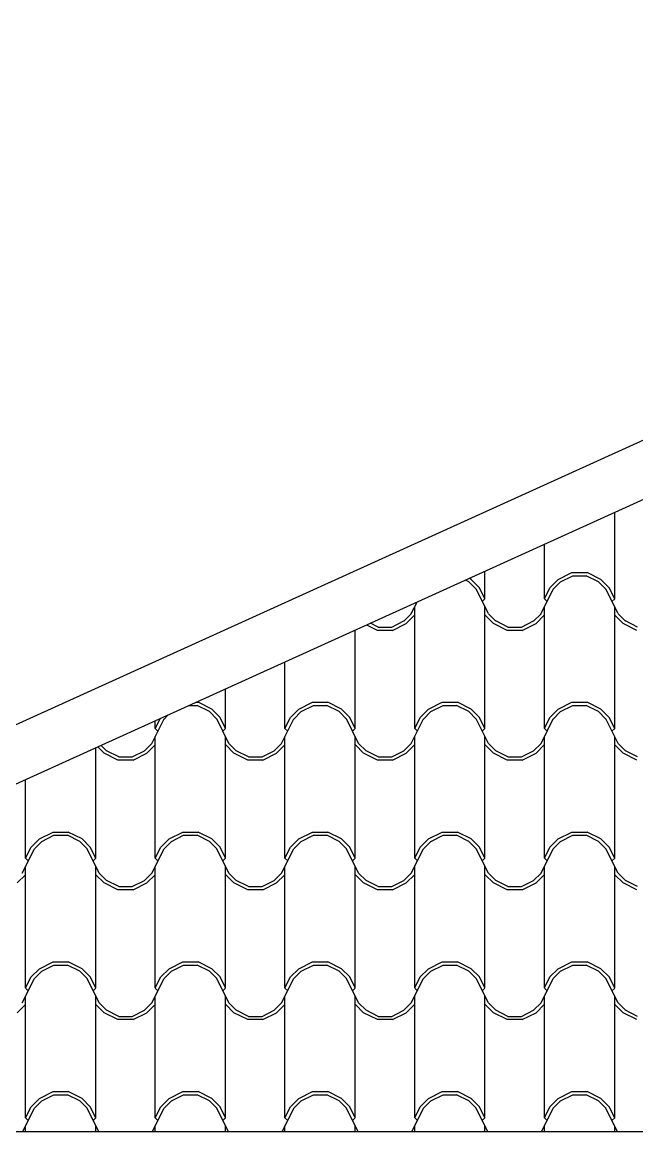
# Model space of a CAD drawing. Extents: x -14.8 to 35.6, y 44.5 to 81.2.
# Drawn here: x 27.682 to 28.819, y 50.193 to 52.245 of the extents above; entities that cross this region are included whole.
import ezdxf

# ---------------------------------------------------------------- set-up
doc = ezdxf.new("R2010")
doc.units = 0
doc.header["$MEASUREMENT"] = 0
doc.layers.add('NUEVO', color=1, linetype='CONTINUOUS')
doc.layers.add('RELLENO', color=7, linetype='CONTINUOUS')

msp = doc.modelspace()

# ---------------------------------------------------------------- linework, layer by layer
at = {"layer": 'NUEVO'}
for p, q in [((30.5359, 52.2452), (26.2112, 50.284)), ((30.5359, 52.1354), (26.2525, 50.1929)), ((34.8192, 50.1929), (26.2525, 50.1929)), ((33.6125, 50.1929), (26.2525, 50.1929))]:
    msp.add_line(p, q, dxfattribs=at)
at = {"layer": 'RELLENO', "color": 1}
for p, q in [((28.7781, 51.1789), (28.7781, 51.3383)), ((28.6481, 51.1789), (28.6481, 51.2793)), ((28.5381, 51.1789), (28.5381, 51.2294)), ((28.6736, 51.2146), (28.6991, 51.2273)), ((28.6991, 51.2273), (28.7272, 51.2273)), ((28.7526, 51.2146), (28.7272, 51.2273)), ((28.5082, 51.2101), (28.5021, 51.2131)), ((28.5218, 51.1964), (28.5082, 51.21)), ((28.5126, 51.2146), (28.5092, 51.2163)), ((28.5279, 51.1993), (28.5126, 51.2145)), ((28.6584, 51.1993), (28.6736, 51.2145)), ((28.6644, 51.1964), (28.678, 51.21)), ((28.678, 51.2101), (28.7006, 51.2214)), ((28.7006, 51.2213), (28.7256, 51.2213)), ((28.7482, 51.2101), (28.7256, 51.2214)), ((28.7618, 51.1964), (28.7482, 51.21)), ((28.7679, 51.1993), (28.7526, 51.2145)), ((28.5444, 51.1513), (28.5218, 51.1965)), ((28.5444, 51.1513), (28.5218, 51.1965)), ((28.5381, 51.1789), (28.5279, 51.1993)), ((28.5381, 51.1789), (28.5279, 51.1993)), ((28.6418, 51.1513), (28.6644, 51.1965)), ((28.6418, 51.1513), (28.6644, 51.1965)), ((28.6481, 51.1789), (28.6583, 51.1993)), ((28.6481, 51.1789), (28.6583, 51.1993)), ((28.7844, 51.1513), (28.7618, 51.1965)), ((28.7844, 51.1513), (28.7618, 51.1965)), ((28.7781, 51.1789), (28.7679, 51.1993)), ((28.7781, 51.1789), (28.7679, 51.1993)), ((28.4018, 51.1513), (28.4124, 51.1724)), ((28.4018, 51.1513), (28.4124, 51.1724)), ((28.5331, 51.1738), (28.5381, 51.1788)), ((28.6531, 51.1738), (28.6481, 51.1788)), ((28.7731, 51.1738), (28.7781, 51.1788)), ((28.3882, 51.1376), (28.4018, 51.1512)), ((28.3926, 51.1331), (28.4079, 51.1484)), ((28.4081, 50.9389), (28.4081, 51.1639)), ((28.5381, 50.9389), (28.5381, 51.1639)), ((28.5536, 51.1331), (28.5384, 51.1484)), ((28.558, 51.1376), (28.5444, 51.1512)), ((28.6282, 51.1376), (28.6418, 51.1512)), ((28.6326, 51.1331), (28.6479, 51.1484)), ((28.6481, 50.9389), (28.6481, 51.1639)), ((28.7781, 50.9389), (28.7781, 51.1639)), ((28.7936, 51.1331), (28.7784, 51.1484)), ((28.798, 51.1376), (28.7844, 51.1512)), ((28.3391, 51.1204), (28.3194, 51.1302)), ((28.3406, 51.1264), (28.3265, 51.1334)), ((28.3406, 51.1264), (28.3656, 51.1264)), ((28.3656, 51.1264), (28.3882, 51.1377)), ((28.3672, 51.1204), (28.3926, 51.1331)), ((28.5791, 51.1204), (28.5536, 51.1331)), ((28.5806, 51.1264), (28.558, 51.1377)), ((28.5806, 51.1264), (28.6056, 51.1264)), ((28.6056, 51.1264), (28.6282, 51.1377)), ((28.6072, 51.1204), (28.6326, 51.1331)), ((28.8191, 51.1204), (28.7936, 51.1331)), ((28.8206, 51.1264), (28.798, 51.1377)), ((28.2981, 50.9389), (28.2981, 51.1206)), ((28.3672, 51.1204), (28.3391, 51.1204)), ((28.6072, 51.1204), (28.5791, 51.1204)), ((28.1681, 50.9389), (28.1681, 51.0616)), ((28.0581, 50.9389), (28.0581, 51.0117)), ((27.9911, 50.9813), (28.0056, 50.9813)), ((28.0042, 50.9873), (28.0072, 50.9873)), ((28.0282, 50.9701), (28.0056, 50.9814)), ((28.0326, 50.9746), (28.0072, 50.9873)), ((28.1936, 50.9746), (28.2191, 50.9873)), ((28.198, 50.9701), (28.2206, 50.9814)), ((28.2191, 50.9873), (28.2472, 50.9873)), ((28.2206, 50.9813), (28.2456, 50.9813)), ((28.2682, 50.9701), (28.2456, 50.9814)), ((28.2726, 50.9746), (28.2472, 50.9873)), ((28.4336, 50.9746), (28.4591, 50.9873)), ((28.438, 50.9701), (28.4606, 50.9814)), ((28.4591, 50.9873), (28.4872, 50.9873)), ((28.4606, 50.9813), (28.4856, 50.9813)), ((28.5082, 50.9701), (28.4856, 50.9814)), ((28.5126, 50.9746), (28.4872, 50.9873)), ((28.6736, 50.9746), (28.6991, 50.9873)), ((28.678, 50.9701), (28.7006, 50.9814)), ((28.6991, 50.9873), (28.7272, 50.9873)), ((28.7006, 50.9813), (28.7256, 50.9813)), ((28.7482, 50.9701), (28.7256, 50.9814)), ((28.7526, 50.9746), (28.7272, 50.9873)), ((27.9444, 50.9564), (27.9513, 50.9633)), ((28.0418, 50.9564), (28.0282, 50.97)), ((28.0479, 50.9593), (28.0326, 50.9745)), ((28.1784, 50.9593), (28.1936, 50.9745)), ((28.1844, 50.9564), (28.198, 50.97)), ((28.2818, 50.9564), (28.2682, 50.97)), ((28.2879, 50.9593), (28.2726, 50.9745)), ((28.4184, 50.9593), (28.4336, 50.9745)), ((28.4244, 50.9564), (28.438, 50.97)), ((28.5218, 50.9564), (28.5082, 50.97)), ((28.5279, 50.9593), (28.5126, 50.9745)), ((28.6584, 50.9593), (28.6736, 50.9745)), ((28.6644, 50.9564), (28.678, 50.97)), ((28.7618, 50.9564), (28.7482, 50.97)), ((28.7679, 50.9593), (28.7526, 50.9745)), ((27.9218, 50.9113), (27.9444, 50.9565)), ((27.9218, 50.9113), (27.9444, 50.9565)), ((27.9281, 50.9389), (27.9371, 50.9569)), ((27.9281, 50.9389), (27.9371, 50.9569)), ((27.9281, 50.9389), (27.9281, 50.9528)), ((28.0644, 50.9113), (28.0418, 50.9565)), ((28.0644, 50.9113), (28.0418, 50.9565)), ((28.0581, 50.9389), (28.0479, 50.9593)), ((28.0581, 50.9389), (28.0479, 50.9593)), ((28.1618, 50.9113), (28.1844, 50.9565)), ((28.1618, 50.9113), (28.1844, 50.9565)), ((28.1681, 50.9389), (28.1783, 50.9593)), ((28.1681, 50.9389), (28.1783, 50.9593)), ((28.3044, 50.9113), (28.2818, 50.9565)), ((28.3044, 50.9113), (28.2818, 50.9565)), ((28.2981, 50.9389), (28.2879, 50.9593)), ((28.2981, 50.9389), (28.2879, 50.9593)), ((28.4018, 50.9113), (28.4244, 50.9565)), ((28.4018, 50.9113), (28.4244, 50.9565)), ((28.4081, 50.9389), (28.4183, 50.9593)), ((28.4081, 50.9389), (28.4183, 50.9593)), ((28.5444, 50.9113), (28.5218, 50.9565)), ((28.5444, 50.9113), (28.5218, 50.9565)), ((28.5381, 50.9389), (28.5279, 50.9593)), ((28.5381, 50.9389), (28.5279, 50.9593)), ((28.6418, 50.9113), (28.6644, 50.9565)), ((28.6418, 50.9113), (28.6644, 50.9565)), ((28.6481, 50.9389), (28.6583, 50.9593)), ((28.6481, 50.9389), (28.6583, 50.9593)), ((28.7844, 50.9113), (28.7618, 50.9565)), ((28.7844, 50.9113), (28.7618, 50.9565)), ((28.7781, 50.9389), (28.7679, 50.9593)), ((28.7781, 50.9389), (28.7679, 50.9593)), ((27.9331, 50.9338), (27.9281, 50.9388)), ((27.9281, 50.6989), (27.9281, 50.9239)), ((28.0531, 50.9338), (28.0581, 50.9388)), ((28.0581, 50.6989), (28.0581, 50.9239)), ((28.1731, 50.9338), (28.1681, 50.9388)), ((28.1681, 50.6989), (28.1681, 50.9239)), ((28.2931, 50.9338), (28.2981, 50.9388)), ((28.2981, 50.6989), (28.2981, 50.9239)), ((28.4131, 50.9338), (28.4081, 50.9388)), ((28.4081, 50.6989), (28.4081, 50.9239)), ((28.5331, 50.9338), (28.5381, 50.9388)), ((28.5381, 50.6989), (28.5381, 50.9239)), ((28.6531, 50.9338), (28.6481, 50.9388)), ((28.6481, 50.6989), (28.6481, 50.9239)), ((28.7731, 50.9338), (28.7781, 50.9388)), ((28.7781, 50.6989), (28.7781, 50.9239)), ((27.8181, 50.6989), (27.8181, 50.9029)), ((27.8336, 50.8931), (27.8221, 50.9047)), ((27.838, 50.8976), (27.8282, 50.9075)), ((27.9082, 50.8976), (27.9218, 50.9112)), ((27.9126, 50.8931), (27.9279, 50.9084)), ((28.0736, 50.8931), (28.0584, 50.9084)), ((28.078, 50.8976), (28.0644, 50.9112)), ((28.1482, 50.8976), (28.1618, 50.9112)), ((28.1526, 50.8931), (28.1679, 50.9084)), ((28.3136, 50.8931), (28.2984, 50.9084)), ((28.318, 50.8976), (28.3044, 50.9112)), ((28.3882, 50.8976), (28.4018, 50.9112)), ((28.3926, 50.8931), (28.4079, 50.9084)), ((28.5536, 50.8931), (28.5384, 50.9084)), ((28.558, 50.8976), (28.5444, 50.9112)), ((28.6282, 50.8976), (28.6418, 50.9112)), ((28.6326, 50.8931), (28.6479, 50.9084)), ((28.7936, 50.8931), (28.7784, 50.9084)), ((28.798, 50.8976), (28.7844, 50.9112)), ((27.8591, 50.8804), (27.8336, 50.8931)), ((27.8606, 50.8864), (27.838, 50.8977)), ((27.8872, 50.8804), (27.8591, 50.8804)), ((27.8606, 50.8864), (27.8856, 50.8864)), ((27.8856, 50.8864), (27.9082, 50.8977)), ((27.8872, 50.8804), (27.9126, 50.8931)), ((28.0991, 50.8804), (28.0736, 50.8931)), ((28.1006, 50.8864), (28.078, 50.8977)), ((28.1272, 50.8804), (28.0991, 50.8804)), ((28.1006, 50.8864), (28.1256, 50.8864)), ((28.1256, 50.8864), (28.1482, 50.8977)), ((28.1272, 50.8804), (28.1526, 50.8931)), ((28.3391, 50.8804), (28.3136, 50.8931)), ((28.3406, 50.8864), (28.318, 50.8977)), ((28.3672, 50.8804), (28.3391, 50.8804)), ((28.3406, 50.8864), (28.3656, 50.8864)), ((28.3656, 50.8864), (28.3882, 50.8977)), ((28.3672, 50.8804), (28.3926, 50.8931)), ((28.5791, 50.8804), (28.5536, 50.8931)), ((28.5806, 50.8864), (28.558, 50.8977)), ((28.6072, 50.8804), (28.5791, 50.8804)), ((28.5806, 50.8864), (28.6056, 50.8864)), ((28.6056, 50.8864), (28.6282, 50.8977)), ((28.6072, 50.8804), (28.6326, 50.8931)), ((28.8191, 50.8804), (28.7936, 50.8931)), ((28.8206, 50.8864), (28.798, 50.8977)), ((27.6881, 50.6989), (27.6881, 50.8439)), ((27.6984, 50.7193), (27.7136, 50.7345)), ((27.7136, 50.7346), (27.7391, 50.7473)), ((27.718, 50.7301), (27.7406, 50.7414)), ((27.7391, 50.7473), (27.7672, 50.7473)), ((27.7406, 50.7413), (27.7656, 50.7413)), ((27.7882, 50.7301), (27.7656, 50.7414)), ((27.7926, 50.7346), (27.7672, 50.7473)), ((27.8079, 50.7193), (27.7926, 50.7345)), ((27.9384, 50.7193), (27.9536, 50.7345)), ((27.9536, 50.7346), (27.9791, 50.7473)), ((27.958, 50.7301), (27.9806, 50.7414)), ((27.9791, 50.7473), (28.0072, 50.7473)), ((27.9806, 50.7413), (28.0056, 50.7413)), ((28.0282, 50.7301), (28.0056, 50.7414)), ((28.0326, 50.7346), (28.0072, 50.7473)), ((28.0479, 50.7193), (28.0326, 50.7345)), ((28.1784, 50.7193), (28.1936, 50.7345)), ((28.1936, 50.7346), (28.2191, 50.7473)), ((28.198, 50.7301), (28.2206, 50.7414)), ((28.2191, 50.7473), (28.2472, 50.7473)), ((28.2206, 50.7413), (28.2456, 50.7413)), ((28.2682, 50.7301), (28.2456, 50.7414)), ((28.2726, 50.7346), (28.2472, 50.7473)), ((28.2879, 50.7193), (28.2726, 50.7345)), ((28.4184, 50.7193), (28.4336, 50.7345)), ((28.4336, 50.7346), (28.4591, 50.7473)), ((28.438, 50.7301), (28.4606, 50.7414)), ((28.4591, 50.7473), (28.4872, 50.7473)), ((28.4606, 50.7413), (28.4856, 50.7413)), ((28.5082, 50.7301), (28.4856, 50.7414)), ((28.5126, 50.7346), (28.4872, 50.7473)), ((28.5279, 50.7193), (28.5126, 50.7345)), ((28.6584, 50.7193), (28.6736, 50.7345)), ((28.6736, 50.7346), (28.6991, 50.7473)), ((28.678, 50.7301), (28.7006, 50.7414)), ((28.6991, 50.7473), (28.7272, 50.7473)), ((28.7006, 50.7413), (28.7256, 50.7413)), ((28.7482, 50.7301), (28.7256, 50.7414)), ((28.7526, 50.7346), (28.7272, 50.7473)), ((28.7679, 50.7193), (28.7526, 50.7345)), ((27.6818, 50.6713), (27.7044, 50.7165)), ((27.6818, 50.6713), (27.7044, 50.7165)), ((27.6881, 50.6989), (27.6983, 50.7193)), ((27.6881, 50.6989), (27.6983, 50.7193)), ((27.7044, 50.7164), (27.718, 50.73)), ((27.8018, 50.7164), (27.7882, 50.73)), ((27.8244, 50.6713), (27.8018, 50.7165)), ((27.8244, 50.6713), (27.8018, 50.7165)), ((27.8181, 50.6989), (27.8079, 50.7193)), ((27.8181, 50.6989), (27.8079, 50.7193)), ((27.9218, 50.6713), (27.9444, 50.7165)), ((27.9218, 50.6713), (27.9444, 50.7165)), ((27.9281, 50.6989), (27.9383, 50.7193)), ((27.9281, 50.6989), (27.9383, 50.7193)), ((27.9444, 50.7164), (27.958, 50.73)), ((28.0418, 50.7164), (28.0282, 50.73)), ((28.0644, 50.6713), (28.0418, 50.7165)), ((28.0644, 50.6713), (28.0418, 50.7165)), ((28.0581, 50.6989), (28.0479, 50.7193)), ((28.0581, 50.6989), (28.0479, 50.7193)), ((28.1618, 50.6713), (28.1844, 50.7165)), ((28.1618, 50.6713), (28.1844, 50.7165)), ((28.1681, 50.6989), (28.1783, 50.7193)), ((28.1681, 50.6989), (28.1783, 50.7193)), ((28.1844, 50.7164), (28.198, 50.73)), ((28.2818, 50.7164), (28.2682, 50.73)), ((28.3044, 50.6713), (28.2818, 50.7165)), ((28.3044, 50.6713), (28.2818, 50.7165)), ((28.2981, 50.6989), (28.2879, 50.7193)), ((28.2981, 50.6989), (28.2879, 50.7193)), ((28.4018, 50.6713), (28.4244, 50.7165)), ((28.4018, 50.6713), (28.4244, 50.7165)), ((28.4081, 50.6989), (28.4183, 50.7193)), ((28.4081, 50.6989), (28.4183, 50.7193)), ((28.4244, 50.7164), (28.438, 50.73)), ((28.5218, 50.7164), (28.5082, 50.73)), ((28.5444, 50.6713), (28.5218, 50.7165)), ((28.5444, 50.6713), (28.5218, 50.7165)), ((28.5381, 50.6989), (28.5279, 50.7193)), ((28.5381, 50.6989), (28.5279, 50.7193)), ((28.6418, 50.6713), (28.6644, 50.7165)), ((28.6418, 50.6713), (28.6644, 50.7165)), ((28.6481, 50.6989), (28.6583, 50.7193)), ((28.6481, 50.6989), (28.6583, 50.7193)), ((28.6644, 50.7164), (28.678, 50.73)), ((28.7618, 50.7164), (28.7482, 50.73)), ((28.7844, 50.6713), (28.7618, 50.7165)), ((28.7844, 50.6713), (28.7618, 50.7165)), ((28.7781, 50.6989), (28.7679, 50.7193)), ((28.7781, 50.6989), (28.7679, 50.7193)), ((27.6931, 50.6938), (27.6881, 50.6988)), ((27.8131, 50.6938), (27.8181, 50.6988)), ((27.9331, 50.6938), (27.9281, 50.6988)), ((28.0531, 50.6938), (28.0581, 50.6988)), ((28.1731, 50.6938), (28.1681, 50.6988)), ((28.2931, 50.6938), (28.2981, 50.6988)), ((28.4131, 50.6938), (28.4081, 50.6988)), ((28.5331, 50.6938), (28.5381, 50.6988)), ((28.6531, 50.6938), (28.6481, 50.6988)), ((28.7731, 50.6938), (28.7781, 50.6988)), ((27.6881, 50.4589), (27.6881, 50.6839)), ((27.8181, 50.4589), (27.8181, 50.6839)), ((27.9281, 50.4589), (27.9281, 50.6839)), ((28.0581, 50.4589), (28.0581, 50.6839)), ((28.1681, 50.4589), (28.1681, 50.6839)), ((28.2981, 50.4589), (28.2981, 50.6839)), ((28.4081, 50.4589), (28.4081, 50.6839)), ((28.5381, 50.4589), (28.5381, 50.6839)), ((28.6481, 50.4589), (28.6481, 50.6839)), ((28.7781, 50.4589), (28.7781, 50.6839)), ((27.6726, 50.6531), (27.6879, 50.6684)), ((27.8336, 50.6531), (27.8184, 50.6684)), ((27.838, 50.6576), (27.8244, 50.6712)), ((27.8591, 50.6404), (27.8336, 50.6531)), ((27.8606, 50.6464), (27.838, 50.6577)), ((27.8856, 50.6464), (27.9082, 50.6577)), ((27.8872, 50.6404), (27.9126, 50.6531)), ((27.9082, 50.6576), (27.9218, 50.6712)), ((27.9126, 50.6531), (27.9279, 50.6684)), ((28.0736, 50.6531), (28.0584, 50.6684)), ((28.078, 50.6576), (28.0644, 50.6712)), ((28.0991, 50.6404), (28.0736, 50.6531)), ((28.1006, 50.6464), (28.078, 50.6577)), ((28.1256, 50.6464), (28.1482, 50.6577)), ((28.1272, 50.6404), (28.1526, 50.6531)), ((28.1482, 50.6576), (28.1618, 50.6712)), ((28.1526, 50.6531), (28.1679, 50.6684)), ((28.3136, 50.6531), (28.2984, 50.6684)), ((28.318, 50.6576), (28.3044, 50.6712)), ((28.3391, 50.6404), (28.3136, 50.6531)), ((28.3406, 50.6464), (28.318, 50.6577)), ((28.3656, 50.6464), (28.3882, 50.6577)), ((28.3672, 50.6404), (28.3926, 50.6531)), ((28.3882, 50.6576), (28.4018, 50.6712)), ((28.3926, 50.6531), (28.4079, 50.6684)), ((28.5536, 50.6531), (28.5384, 50.6684)), ((28.558, 50.6576), (28.5444, 50.6712)), ((28.5791, 50.6404), (28.5536, 50.6531)), ((28.5806, 50.6464), (28.558, 50.6577)), ((28.6056, 50.6464), (28.6282, 50.6577)), ((28.6072, 50.6404), (28.6326, 50.6531)), ((28.6282, 50.6576), (28.6418, 50.6712)), ((28.6326, 50.6531), (28.6479, 50.6684)), ((28.7936, 50.6531), (28.7784, 50.6684)), ((28.798, 50.6576), (28.7844, 50.6712)), ((28.8191, 50.6404), (28.7936, 50.6531)), ((28.8206, 50.6464), (28.798, 50.6577)), ((27.8872, 50.6404), (27.8591, 50.6404)), ((27.8606, 50.6464), (27.8856, 50.6464)), ((28.1272, 50.6404), (28.0991, 50.6404)), ((28.1006, 50.6464), (28.1256, 50.6464)), ((28.3672, 50.6404), (28.3391, 50.6404)), ((28.3406, 50.6464), (28.3656, 50.6464)), ((28.6072, 50.6404), (28.5791, 50.6404)), ((28.5806, 50.6464), (28.6056, 50.6464)), ((27.6984, 50.4793), (27.7136, 50.4945)), ((27.7044, 50.4764), (27.718, 50.49)), ((27.7136, 50.4946), (27.7391, 50.5073)), ((27.718, 50.4901), (27.7406, 50.5014)), ((27.7391, 50.5073), (27.7672, 50.5073)), ((27.7406, 50.5013), (27.7656, 50.5013)), ((27.7882, 50.4901), (27.7656, 50.5014)), ((27.7926, 50.4946), (27.7672, 50.5073)), ((27.8018, 50.4764), (27.7882, 50.49)), ((27.8079, 50.4793), (27.7926, 50.4945)), ((27.9384, 50.4793), (27.9536, 50.4945)), ((27.9444, 50.4764), (27.958, 50.49)), ((27.9536, 50.4946), (27.9791, 50.5073)), ((27.958, 50.4901), (27.9806, 50.5014)), ((27.9791, 50.5073), (28.0072, 50.5073)), ((27.9806, 50.5013), (28.0056, 50.5013)), ((28.0282, 50.4901), (28.0056, 50.5014)), ((28.0326, 50.4946), (28.0072, 50.5073)), ((28.0418, 50.4764), (28.0282, 50.49)), ((28.0479, 50.4793), (28.0326, 50.4945)), ((28.1784, 50.4793), (28.1936, 50.4945)), ((28.1844, 50.4764), (28.198, 50.49)), ((28.1936, 50.4946), (28.2191, 50.5073)), ((28.198, 50.4901), (28.2206, 50.5014)), ((28.2191, 50.5073), (28.2472, 50.5073)), ((28.2206, 50.5013), (28.2456, 50.5013)), ((28.2682, 50.4901), (28.2456, 50.5014)), ((28.2726, 50.4946), (28.2472, 50.5073)), ((28.2818, 50.4764), (28.2682, 50.49)), ((28.2879, 50.4793), (28.2726, 50.4945)), ((28.4184, 50.4793), (28.4336, 50.4945)), ((28.4244, 50.4764), (28.438, 50.49)), ((28.4336, 50.4946), (28.4591, 50.5073)), ((28.438, 50.4901), (28.4606, 50.5014)), ((28.4591, 50.5073), (28.4872, 50.5073)), ((28.4606, 50.5013), (28.4856, 50.5013)), ((28.5082, 50.4901), (28.4856, 50.5014)), ((28.5126, 50.4946), (28.4872, 50.5073)), ((28.5218, 50.4764), (28.5082, 50.49)), ((28.5279, 50.4793), (28.5126, 50.4945)), ((28.6584, 50.4793), (28.6736, 50.4945)), ((28.6644, 50.4764), (28.678, 50.49)), ((28.6736, 50.4946), (28.6991, 50.5073)), ((28.678, 50.4901), (28.7006, 50.5014)), ((28.6991, 50.5073), (28.7272, 50.5073)), ((28.7006, 50.5013), (28.7256, 50.5013)), ((28.7482, 50.4901), (28.7256, 50.5014)), ((28.7526, 50.4946), (28.7272, 50.5073)), ((28.7618, 50.4764), (28.7482, 50.49)), ((28.7679, 50.4793), (28.7526, 50.4945)), ((27.6818, 50.4313), (27.7044, 50.4765)), ((27.6818, 50.4313), (27.7044, 50.4765)), ((27.6881, 50.4589), (27.6983, 50.4793)), ((27.6881, 50.4589), (27.6983, 50.4793)), ((27.8244, 50.4313), (27.8018, 50.4765)), ((27.8244, 50.4313), (27.8018, 50.4765)), ((27.8181, 50.4589), (27.8079, 50.4793)), ((27.8181, 50.4589), (27.8079, 50.4793)), ((27.9218, 50.4313), (27.9444, 50.4765)), ((27.9218, 50.4313), (27.9444, 50.4765)), ((27.9281, 50.4589), (27.9383, 50.4793)), ((27.9281, 50.4589), (27.9383, 50.4793)), ((28.0644, 50.4313), (28.0418, 50.4765)), ((28.0644, 50.4313), (28.0418, 50.4765)), ((28.0581, 50.4589), (28.0479, 50.4793)), ((28.0581, 50.4589), (28.0479, 50.4793)), ((28.1618, 50.4313), (28.1844, 50.4765)), ((28.1618, 50.4313), (28.1844, 50.4765)), ((28.1681, 50.4589), (28.1783, 50.4793)), ((28.1681, 50.4589), (28.1783, 50.4793)), ((28.3044, 50.4313), (28.2818, 50.4765)), ((28.3044, 50.4313), (28.2818, 50.4765)), ((28.2981, 50.4589), (28.2879, 50.4793)), ((28.2981, 50.4589), (28.2879, 50.4793)), ((28.4018, 50.4313), (28.4244, 50.4765)), ((28.4018, 50.4313), (28.4244, 50.4765)), ((28.4081, 50.4589), (28.4183, 50.4793)), ((28.4081, 50.4589), (28.4183, 50.4793)), ((28.5444, 50.4313), (28.5218, 50.4765)), ((28.5444, 50.4313), (28.5218, 50.4765)), ((28.5381, 50.4589), (28.5279, 50.4793)), ((28.5381, 50.4589), (28.5279, 50.4793)), ((28.6418, 50.4313), (28.6644, 50.4765)), ((28.6418, 50.4313), (28.6644, 50.4765)), ((28.6481, 50.4589), (28.6583, 50.4793)), ((28.6481, 50.4589), (28.6583, 50.4793)), ((28.7844, 50.4313), (28.7618, 50.4765)), ((28.7844, 50.4313), (28.7618, 50.4765)), ((28.7781, 50.4589), (28.7679, 50.4793)), ((28.7781, 50.4589), (28.7679, 50.4793)), ((27.6931, 50.4538), (27.6881, 50.4588)), ((27.8131, 50.4538), (27.8181, 50.4588)), ((27.9331, 50.4538), (27.9281, 50.4588)), ((28.0531, 50.4538), (28.0581, 50.4588)), ((28.1731, 50.4538), (28.1681, 50.4588)), ((28.2931, 50.4538), (28.2981, 50.4588)), ((28.4131, 50.4538), (28.4081, 50.4588)), ((28.5331, 50.4538), (28.5381, 50.4588)), ((28.6531, 50.4538), (28.6481, 50.4588)), ((28.7731, 50.4538), (28.7781, 50.4588)), ((27.6726, 50.4131), (27.6879, 50.4284)), ((27.6881, 50.2189), (27.6881, 50.4439)), ((27.8181, 50.2189), (27.8181, 50.4439)), ((27.8336, 50.4131), (27.8184, 50.4284)), ((27.838, 50.4176), (27.8244, 50.4312)), ((27.9082, 50.4176), (27.9218, 50.4312)), ((27.9126, 50.4131), (27.9279, 50.4284)), ((27.9281, 50.2189), (27.9281, 50.4439)), ((28.0581, 50.2189), (28.0581, 50.4439)), ((28.0736, 50.4131), (28.0584, 50.4284)), ((28.078, 50.4176), (28.0644, 50.4312)), ((28.1482, 50.4176), (28.1618, 50.4312)), ((28.1526, 50.4131), (28.1679, 50.4284)), ((28.1681, 50.2189), (28.1681, 50.4439)), ((28.2981, 50.2189), (28.2981, 50.4439)), ((28.3136, 50.4131), (28.2984, 50.4284)), ((28.318, 50.4176), (28.3044, 50.4312)), ((28.3882, 50.4176), (28.4018, 50.4312)), ((28.3926, 50.4131), (28.4079, 50.4284)), ((28.4081, 50.2189), (28.4081, 50.4439)), ((28.5381, 50.2189), (28.5381, 50.4439)), ((28.5536, 50.4131), (28.5384, 50.4284)), ((28.558, 50.4176), (28.5444, 50.4312)), ((28.6282, 50.4176), (28.6418, 50.4312)), ((28.6326, 50.4131), (28.6479, 50.4284)), ((28.6481, 50.2189), (28.6481, 50.4439)), ((28.7781, 50.2189), (28.7781, 50.4439)), ((28.7936, 50.4131), (28.7784, 50.4284)), ((28.798, 50.4176), (28.7844, 50.4312)), ((27.8591, 50.4004), (27.8336, 50.4131)), ((27.8606, 50.4064), (27.838, 50.4177)), ((27.8606, 50.4064), (27.8856, 50.4064)), ((27.8856, 50.4064), (27.9082, 50.4177)), ((27.8872, 50.4004), (27.9126, 50.4131)), ((28.0991, 50.4004), (28.0736, 50.4131)), ((28.1006, 50.4064), (28.078, 50.4177)), ((28.1006, 50.4064), (28.1256, 50.4064)), ((28.1256, 50.4064), (28.1482, 50.4177)), ((28.1272, 50.4004), (28.1526, 50.4131)), ((28.3391, 50.4004), (28.3136, 50.4131)), ((28.3406, 50.4064), (28.318, 50.4177)), ((28.3406, 50.4064), (28.3656, 50.4064)), ((28.3656, 50.4064), (28.3882, 50.4177)), ((28.3672, 50.4004), (28.3926, 50.4131)), ((28.5791, 50.4004), (28.5536, 50.4131)), ((28.5806, 50.4064), (28.558, 50.4177)), ((28.5806, 50.4064), (28.6056, 50.4064)), ((28.6056, 50.4064), (28.6282, 50.4177)), ((28.6072, 50.4004), (28.6326, 50.4131)), ((28.8191, 50.4004), (28.7936, 50.4131)), ((28.8206, 50.4064), (28.798, 50.4177)), ((27.8872, 50.4004), (27.8591, 50.4004)), ((28.1272, 50.4004), (28.0991, 50.4004)), ((28.3672, 50.4004), (28.3391, 50.4004)), ((28.6072, 50.4004), (28.5791, 50.4004)), ((27.7136, 50.2546), (27.7391, 50.2673)), ((27.7391, 50.2673), (27.7672, 50.2673)), ((27.7926, 50.2546), (27.7672, 50.2673)), ((27.9536, 50.2546), (27.9791, 50.2673)), ((27.9791, 50.2673), (28.0072, 50.2673)), ((28.0326, 50.2546), (28.0072, 50.2673)), ((28.1936, 50.2546), (28.2191, 50.2673)), ((28.2191, 50.2673), (28.2472, 50.2673)), ((28.2726, 50.2546), (28.2472, 50.2673)), ((28.4336, 50.2546), (28.4591, 50.2673)), ((28.4591, 50.2673), (28.4872, 50.2673)), ((28.5126, 50.2546), (28.4872, 50.2673)), ((28.6736, 50.2546), (28.6991, 50.2673)), ((28.6991, 50.2673), (28.7272, 50.2673)), ((28.7526, 50.2546), (28.7272, 50.2673)), ((27.6984, 50.2393), (27.7136, 50.2545)), ((27.7044, 50.2364), (27.718, 50.25)), ((27.718, 50.2501), (27.7406, 50.2614)), ((27.7406, 50.2613), (27.7656, 50.2613)), ((27.7882, 50.2501), (27.7656, 50.2614)), ((27.8018, 50.2364), (27.7882, 50.25)), ((27.8079, 50.2393), (27.7926, 50.2545)), ((27.9384, 50.2393), (27.9536, 50.2545)), ((27.9444, 50.2364), (27.958, 50.25)), ((27.958, 50.2501), (27.9806, 50.2614)), ((27.9806, 50.2613), (28.0056, 50.2613)), ((28.0282, 50.2501), (28.0056, 50.2614)), ((28.0418, 50.2364), (28.0282, 50.25)), ((28.0479, 50.2393), (28.0326, 50.2545)), ((28.1784, 50.2393), (28.1936, 50.2545)), ((28.1844, 50.2364), (28.198, 50.25)), ((28.198, 50.2501), (28.2206, 50.2614)), ((28.2206, 50.2613), (28.2456, 50.2613)), ((28.2682, 50.2501), (28.2456, 50.2614)), ((28.2818, 50.2364), (28.2682, 50.25)), ((28.2879, 50.2393), (28.2726, 50.2545)), ((28.4184, 50.2393), (28.4336, 50.2545)), ((28.4244, 50.2364), (28.438, 50.25)), ((28.438, 50.2501), (28.4606, 50.2614)), ((28.4606, 50.2613), (28.4856, 50.2613)), ((28.5082, 50.2501), (28.4856, 50.2614)), ((28.5218, 50.2364), (28.5082, 50.25)), ((28.5279, 50.2393), (28.5126, 50.2545)), ((28.6584, 50.2393), (28.6736, 50.2545)), ((28.6644, 50.2364), (28.678, 50.25)), ((28.678, 50.2501), (28.7006, 50.2614)), ((28.7006, 50.2613), (28.7256, 50.2613)), ((28.7482, 50.2501), (28.7256, 50.2614)), ((28.7618, 50.2364), (28.7482, 50.25)), ((28.7679, 50.2393), (28.7526, 50.2545)), ((27.6826, 50.1929), (27.7044, 50.2365)), ((27.6826, 50.1929), (27.7044, 50.2365)), ((27.6881, 50.2189), (27.6983, 50.2393)), ((27.6881, 50.2189), (27.6983, 50.2393)), ((27.8236, 50.1929), (27.8018, 50.2365)), ((27.8236, 50.1929), (27.8018, 50.2365)), ((27.8181, 50.2189), (27.8079, 50.2393)), ((27.8181, 50.2189), (27.8079, 50.2393)), ((27.9226, 50.1929), (27.9444, 50.2365)), ((27.9226, 50.1929), (27.9444, 50.2365)), ((27.9281, 50.2189), (27.9383, 50.2393)), ((27.9281, 50.2189), (27.9383, 50.2393)), ((28.0636, 50.1929), (28.0418, 50.2365)), ((28.0636, 50.1929), (28.0418, 50.2365)), ((28.0581, 50.2189), (28.0479, 50.2393)), ((28.0581, 50.2189), (28.0479, 50.2393)), ((28.1626, 50.1929), (28.1844, 50.2365)), ((28.1626, 50.1929), (28.1844, 50.2365)), ((28.1681, 50.2189), (28.1783, 50.2393)), ((28.1681, 50.2189), (28.1783, 50.2393)), ((28.3036, 50.1929), (28.2818, 50.2365)), ((28.3036, 50.1929), (28.2818, 50.2365)), ((28.2981, 50.2189), (28.2879, 50.2393)), ((28.2981, 50.2189), (28.2879, 50.2393)), ((28.4026, 50.1929), (28.4244, 50.2365)), ((28.4026, 50.1929), (28.4244, 50.2365)), ((28.4081, 50.2189), (28.4183, 50.2393)), ((28.4081, 50.2189), (28.4183, 50.2393)), ((28.5436, 50.1929), (28.5218, 50.2365)), ((28.5436, 50.1929), (28.5218, 50.2365)), ((28.5381, 50.2189), (28.5279, 50.2393)), ((28.5381, 50.2189), (28.5279, 50.2393)), ((28.6426, 50.1929), (28.6644, 50.2365)), ((28.6426, 50.1929), (28.6644, 50.2365)), ((28.6481, 50.2189), (28.6583, 50.2393)), ((28.6481, 50.2189), (28.6583, 50.2393)), ((28.7836, 50.1929), (28.7618, 50.2365)), ((28.7836, 50.1929), (28.7618, 50.2365)), ((28.7781, 50.2189), (28.7679, 50.2393)), ((28.7781, 50.2189), (28.7679, 50.2393)), ((27.6931, 50.2138), (27.6881, 50.2188)), ((27.6881, 50.1929), (27.6881, 50.2039)), ((27.8131, 50.2138), (27.8181, 50.2188)), ((27.8181, 50.1929), (27.8181, 50.2039)), ((27.9331, 50.2138), (27.9281, 50.2188)), ((27.9281, 50.1929), (27.9281, 50.2039)), ((28.0531, 50.2138), (28.0581, 50.2188)), ((28.0581, 50.1929), (28.0581, 50.2039)), ((28.1731, 50.2138), (28.1681, 50.2188)), ((28.1681, 50.1929), (28.1681, 50.2039)), ((28.2931, 50.2138), (28.2981, 50.2188)), ((28.2981, 50.1929), (28.2981, 50.2039)), ((28.4131, 50.2138), (28.4081, 50.2188)), ((28.4081, 50.1929), (28.4081, 50.2039)), ((28.5331, 50.2138), (28.5381, 50.2188)), ((28.5381, 50.1929), (28.5381, 50.2039)), ((28.6531, 50.2138), (28.6481, 50.2188)), ((28.6481, 50.1929), (28.6481, 50.2039)), ((28.7731, 50.2138), (28.7781, 50.2188)), ((28.7781, 50.1929), (28.7781, 50.2039))]:
    msp.add_line(p, q, dxfattribs=at)

doc.saveas('drawing.dxf')
